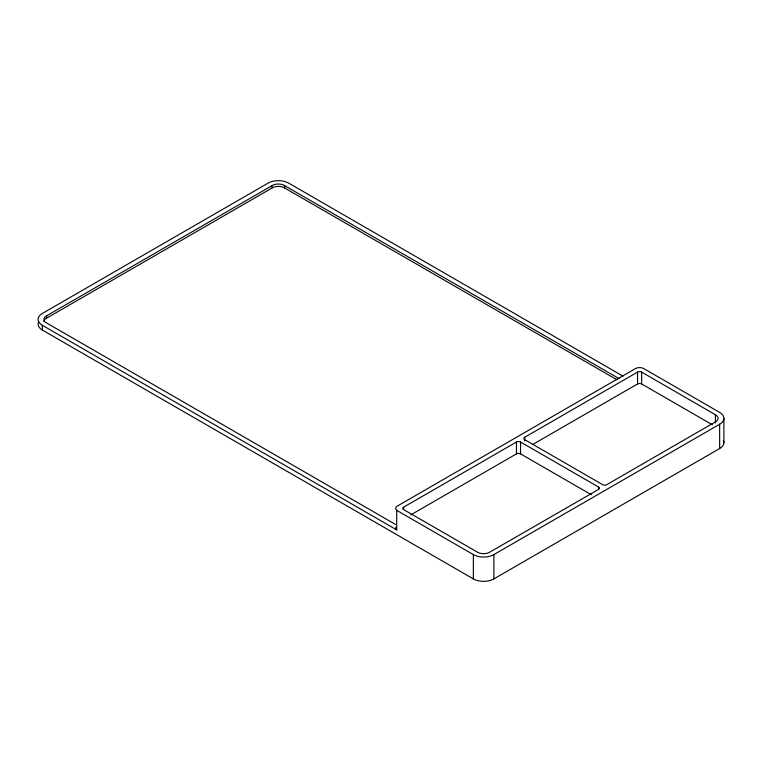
<?xml version="1.0" encoding="UTF-8"?>
<svg xmlns="http://www.w3.org/2000/svg" width="762" height="762" viewBox="0 0 762 762"><rect width="100%" height="100%" fill="white"/><g stroke="black" fill="none" stroke-linecap="round" stroke-linejoin="round"><path stroke-width="1.14" d="M619.039 378.609L283.674 185.052A8.696 5.02 0 0 0 273.082 185.052L45.71 316.325A8.696 5.02 0 0 0 45.71 322.44L395.364 524.38M616.982 379.79L283.674 187.423A8.696 5.02 0 0 0 273.082 187.423L45.71 318.697A8.696 5.02 0 0 0 43.92 321.755M403.574 507.197L516.455 442.027A2.905 1.676 0 0 1 520.56 442.027L598.561 487.051L598.561 489.423L488.918 552.65A8.696 5.02 0 0 1 478.326 552.65L403.574 509.568L403.574 507.197A2.905 1.676 0 0 0 403.574 509.568M524.666 437.283L637.556 372.113A2.905 1.676 0 0 1 641.661 372.113L716.29 415.271A8.696 5.02 0 0 1 716.29 421.386L606.762 484.68A2.905 1.676 0 0 1 602.666 484.68L524.666 439.655A2.905 1.676 0 0 1 524.666 437.283L524.666 440.836M410.756 514.902L516.455 453.876A2.905 1.676 0 0 1 520.56 453.876L591.369 494.757M532.876 444.398L637.556 383.962A2.905 1.676 0 0 1 641.661 383.962L712.337 424.767M396.707 510.34L473.354 554.593A14.516 8.382 0 0 0 493.881 554.593L719.652 424.253A14.516 8.382 0 0 0 719.652 412.404L643.709 368.56A5.801 3.353 0 0 0 635.498 368.56L397.421 506.016A5.915 3.41 0 0 0 396.707 510.34L396.707 529.895L42.348 325.307A14.516 8.382 0 0 1 42.348 313.458L268.119 183.109A14.516 8.382 0 0 1 288.646 183.109L623.126 376.228M38.595 321.955A14.516 8.382 0 0 0 42.348 330.051L473.354 578.891A14.516 8.382 0 0 0 493.881 578.891L719.652 448.542A14.516 8.382 0 0 0 723.405 440.446M723.9 418.328L723.9 442.617M719.652 424.253L719.652 448.542M715.413 414.69L715.413 422.986M641.661 372.113L641.661 383.962M637.556 372.113L637.556 383.962M520.56 442.027L520.56 453.876M516.455 442.027L516.455 453.876M493.881 554.593L493.881 578.891M473.354 554.593L473.354 578.891M284.674 185.557L284.674 187.928M272.091 185.557L272.091 187.928M46.587 315.754L46.587 318.116M42.348 325.307L42.348 330.051M396.707 529.895A5.915 3.41 0 0 1 395.821 527.266M598.561 487.051A2.905 1.676 0 0 1 598.561 489.423"/></g></svg>
